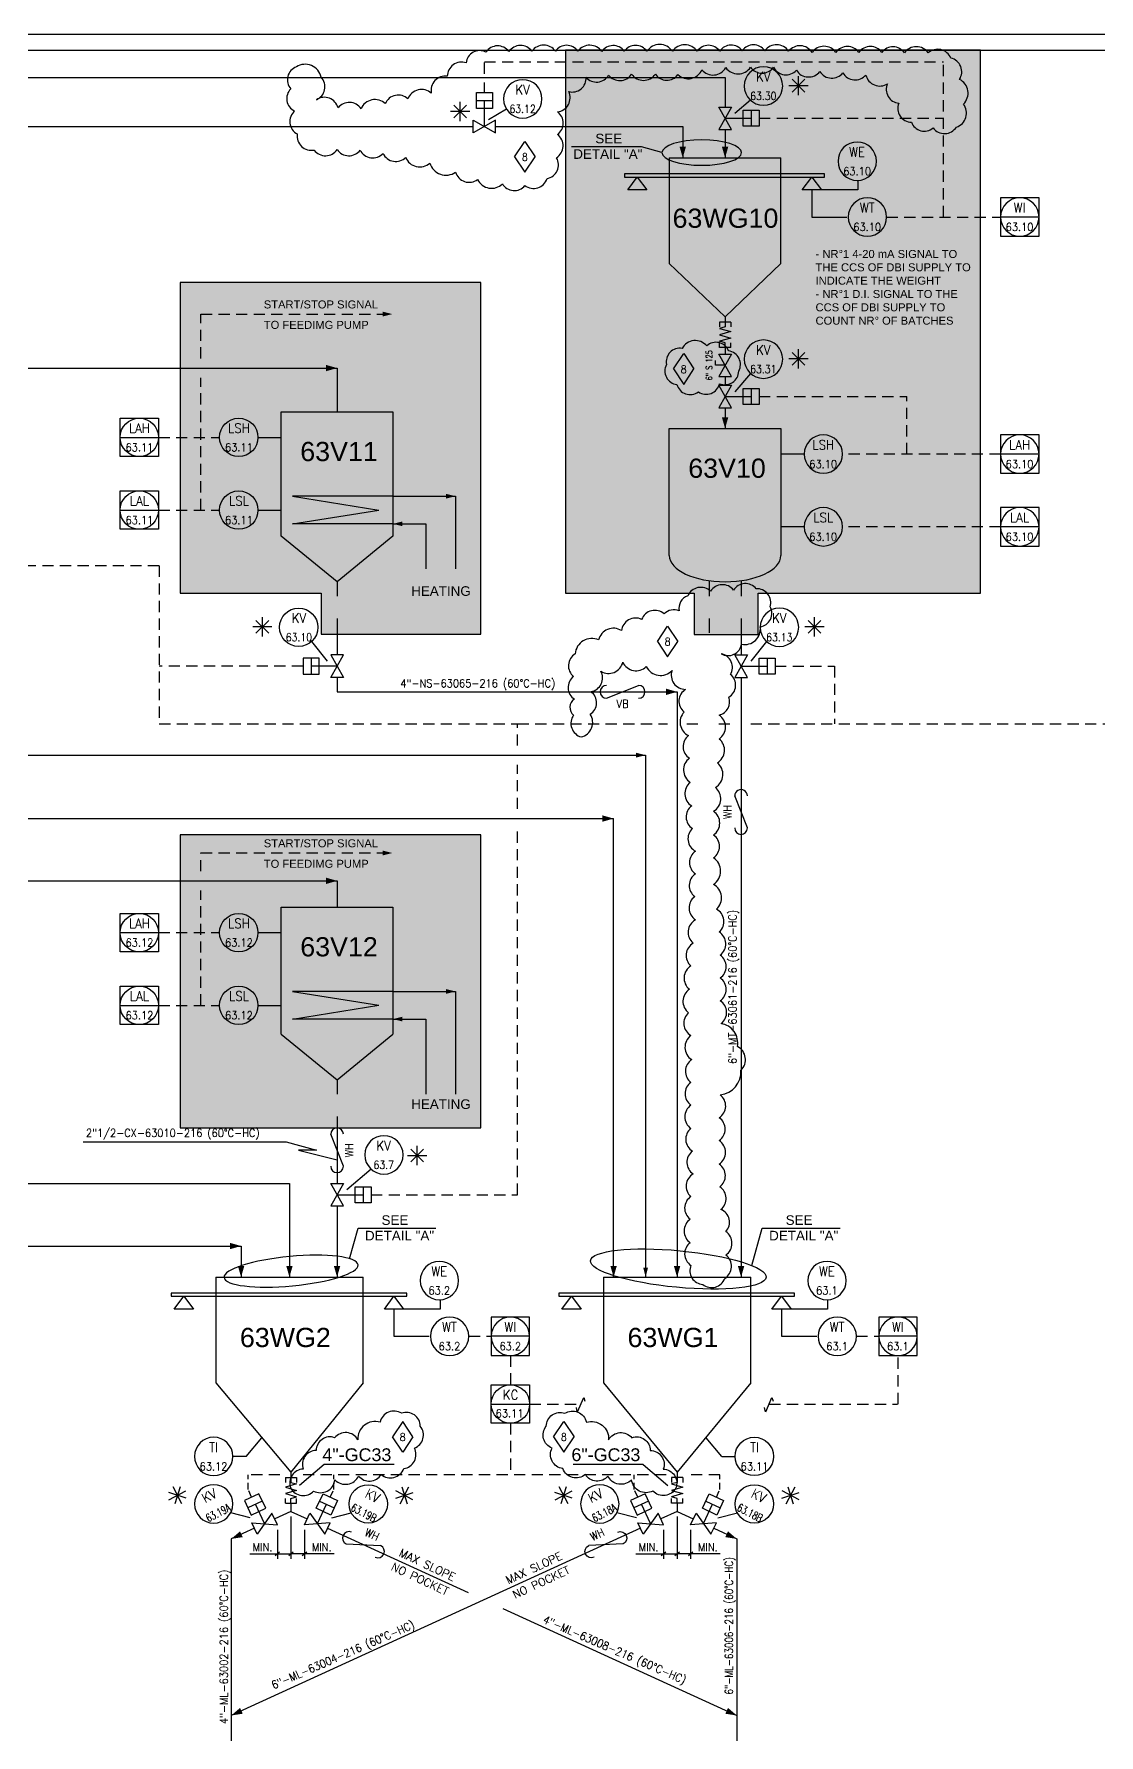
# Model space of a CAD drawing. Extents: x 0 to 119, y 0 to 84.
# Drawn here: x 33.3 to 66.6, y 30.9 to 84.1 of the extents above; entities that cross this region are included whole.
import ezdxf
from ezdxf.enums import TextEntityAlignment as Align

# ---------------------------------------------------------------- set-up
doc = ezdxf.new("R2010")
doc.units = 0
doc.header["$LTSCALE"] = 0.5
doc.header["$MEASUREMENT"] = 0
doc.linetypes.add('LP', pattern=[2.8, 2, -0.4, 0, -0.4])
doc.linetypes.add('TRATT2', pattern=[1.1, 0.7, -0.4])
doc.layers.get('0').update_dxf_attribs({"linetype": 'CONTINUOUS'})
for name, color, linetype in [('C', 92, 'LP'), ('GREEN', 92, 'CONTINUOUS'), ('NUVOLA', 6, 'CONTINUOUS'), ('OMBRA', 254, 'CONTINUOUS'), ('PI', 7, 'CONTINUOUS'), ('R', 7, 'CONTINUOUS'), ('RED', 1, 'CONTINUOUS'), ('S', 7, 'CONTINUOUS'), ('TRATT2', 5, 'TRATT2'), ('Y', 92, 'CONTINUOUS')]:
    doc.layers.add(name, color=color, linetype=linetype)
doc.styles.add('A2', font='arial.ttf', dxfattribs={"height": 0.6})
doc.styles.add('a25', font='arial.ttf', dxfattribs={"height": 0.25})
doc.styles.add('A4', font='arial.ttf', dxfattribs={"height": 0.4})
doc.styles.add('S', font='ITALIC', dxfattribs={"height": 6})
doc.styles.add('S2', font='SIMPLEX', dxfattribs={"height": 0.2})
doc.styles.add('S25', font='SIMPLEX', dxfattribs={"width": 0.9, "height": 0.25})
doc.styles.add('S25S', font='SIMPLEX', dxfattribs={"width": 0.7, "height": 0.25})
doc.styles.add('S3', font='SIMPLEX', dxfattribs={"width": 0.9, "height": 0.3})

# ---------------------------------------------------------------- blocks, each defined once
blk = doc.blocks.new('FRECC2')
at = {"layer": 'RED'}
blk.add_solid([(0, 0), (0.35, 0.1), (0.35, -0.1)], dxfattribs=at)
blk = doc.blocks.new('COMPUTER')
blk.add_line((-0.6, 0), (0.6, 0))
blk.add_lwpolyline([(-0.6, 0.6), (0.6, 0.6), (0.6, -0.6), (-0.6, -0.6), (-0.6, 0.6)])
blk.add_circle((0, 0), 0.6)
at = {"style": 'S2'}
for tag, p in [('3', (0.8, 0.4)), ('4', (0.8, 0.1))]:
    blk.add_attdef(tag, p, '', height=0.2, dxfattribs=at)
at = {"width": 0.9}
for tag, height, style, p in [('SIGLA', 0.3, 'S3', (0.005, 0.139)), ('NUMERO', 0.25, 'S25', (0.005, -0.436))]:
    blk.add_attdef(tag, text='', height=height, dxfattribs=dict(at, style=style)).set_placement(p, align=Align.CENTER)
blk = doc.blocks.new('LOCALE')
blk.add_circle((0, 0), 0.6)
at = {"width": 0.9}
for tag, height, style, p in [('SIGLA', 0.3, 'S3', (0.005, 0.139)), ('NUMERO', 0.25, 'S25', (0.005, -0.436))]:
    blk.add_attdef(tag, text='', height=height, dxfattribs=dict(at, style=style)).set_placement(p, align=Align.CENTER)
blk = doc.blocks.new('INT')
for p, q in [((-0.111, -0.243), (0.08, 0.206)), ((0.08, 0.206), (0.119, 0.094)), ((-0.119, -0.243), (-0.143, -0.112))]:
    blk.add_line(p, q)
blk = doc.blocks.new('LINEA', base_point=(21, 32))
at = {"layer": 'S', "style": 'S25', "width": 0.9}
blk.add_attdef('LINE', (21, 32.14), '', height=0.25, dxfattribs=at)
blk = doc.blocks.new('FLESS')
at = {"layer": 'S'}
for p, q in [((-0.175, 0.8), (-0.175, 0.65)), ((-0.175, 0.8), (0.175, 0.8)), ((0.175, 0.6), (-0.175, 0.5)), ((0, 0.8), (0, 0.65)), ((0, 0.65), (0.175, 0.6)), ((0.175, 0.8), (0.175, 0.65)), ((-0.175, 0.5), (0.175, 0.4)), ((0.175, 0.4), (-0.175, 0.3)), ((-0.175, 0.3), (0.175, 0.2)), ((-0.175, 0), (-0.175, 0.15)), ((-0.175, 0), (0.175, 0)), ((0, 0.15), (0.175, 0.2)), ((0, 0), (0, 0.15)), ((0.175, 0), (0.175, 0.15))]:
    blk.add_line(p, q, dxfattribs=at)
at = {"style": 'S2'}
for tag, p in [('1', (-0.3, 0.4)), ('2', (0.5, 0.4))]:
    blk.add_attdef(tag, text='', height=0.2, rotation=90, dxfattribs=at).set_placement(p, align=Align.CENTER)
blk = doc.blocks.new('PRESA', base_point=(70, 41))
at = {"layer": 'S'}
for p, q in [((69.75, 41), (69.75, 41.5)), ((69.75, 41.5), (70.25, 41.5)), ((70.25, 41.5), (70.25, 41)), ((70.25, 41), (69.75, 41))]:
    blk.add_line(p, q, dxfattribs=at)
at = {"layer": 'S', "style": 'S', "width": 1.2}
blk.add_attdef('1', text='', height=0.3, dxfattribs=at).set_placement((70, 41.1), align=Align.CENTER)
blk = doc.blocks.new('K', base_point=(6, 22))
for p, q in [((6, 22.2), (6, 21.8)), ((6, 21.8), (6.7, 22.2)), ((6.7, 21.8), (6, 22.2)), ((6.7, 22.2), (6.7, 21.8))]:
    blk.add_line(p, q)
at = {"layer": 'PI', "style": 'S25S', "width": 0.7}
blk.add_attdef('K', text='', height=0.25, dxfattribs=at).set_placement((6.35, 22.3), align=Align.CENTER)
blk = doc.blocks.new('ASTER')
at = {"layer": 'RED'}
for p, q in [((-0.3, 0), (0.3, 0)), ((-0.2, 0.2), (0.2, -0.2)), ((0.2, 0.2), (-0.2, -0.2)), ((0, -0.3), (0, 0.3))]:
    blk.add_line(p, q, dxfattribs=at)
blk = doc.blocks.new('TRACC')
at = {"layer": 'S'}
blk.add_line((0.2, -0.2), (1.2, 0.2), dxfattribs=at)
for centre, start, end in [((0.2, 0), 90, 270), ((1.2, 0), 270, 90)]:
    blk.add_arc(centre, 0.2, start, end, dxfattribs=at)
at = {"layer": 'S', "style": 'S25', "width": 0.9}
for tag, p in [('1', (0.7, 0.3)), ('2', (0.7, -0.5))]:
    blk.add_attdef(tag, text='', height=0.25, dxfattribs=at).set_placement(p, align=Align.CENTER)
blk = doc.blocks.new('LINEA-L')
at = {"layer": 'S', "style": 'S25', "width": 0.9}
blk.add_attdef('LINE', (0, 0.14), '', height=0.25, dxfattribs=at)
blk = doc.blocks.new('FRECC1', base_point=(19.1, 50.4))
blk.add_solid([(19.1, 50.4), (19.4, 50.475), (19.4, 50.325)])
blk = doc.blocks.new('S', base_point=(68, 41))
at = {"layer": 'S'}
for p, q in [((68, 41.2), (68, 40.8)), ((68.7, 40.8), (68, 41.2)), ((68, 40.8), (68.7, 41.2)), ((68.35, 41.3), (68.5, 41.3)), ((68.35, 41), (68.35, 41.3)), ((68.7, 41.2), (68.7, 40.8))]:
    blk.add_line(p, q, dxfattribs=at)
at = {"layer": 'S', "style": 'S2', "width": 0.7}
for p in [(68.35, 41.4), (68.35, 40.5)]:
    blk.add_attdef('S', text='', height=0.2, dxfattribs=at).set_placement(p, align=Align.CENTER)
blk = doc.blocks.new('REV')
at = {"layer": 'GREEN'}
for p, q in [((0, 0.48), (-0.32, 0)), ((0, -0.48), (-0.32, 0)), ((0.32, 0), (0, 0.48)), ((0.32, 0), (0, -0.48))]:
    blk.add_line(p, q, dxfattribs=at)
at = {"layer": 'Y', "color": 7, "style": 'S3', "width": 0.9}
blk.add_attdef('REV', text='', height=0.24, dxfattribs=at).set_placement((0, -0.13), align=Align.CENTER)

msp = doc.modelspace()

# ---------------------------------------------------------------- hatches: boundary and pattern name
at = {"layer": 'OMBRA'}
for points in [[(49.881, 83.6), (49.881, 66.623), (53.911, 66.623), (53.911, 65.34), (55.91, 65.34), (55.91, 66.623), (62.851, 66.623), (62.851, 83.6)], [(37.848, 76.338), (37.848, 66.623), (42.253, 66.623), (42.253, 65.344), (47.243, 65.344), (47.243, 76.338)], [(37.848, 59.071), (37.848, 49.921), (47.243, 49.921), (47.243, 59.071)]]:
    msp.add_hatch(color=256, dxfattribs=at).paths.add_polyline_path(points)

# ---------------------------------------------------------------- linework, layer by layer
for p, q in [((0, 84.1), (118.9, 84.1)), ((47.102, 82.021), (47.602, 82.021)), ((47.352, 81.209), (47.352, 82.021)), ((55.671, 82.029), (55.181, 81.618)), ((48.045, 81.752), (47.477, 81.421)), ((54.873, 81.466), (55.686, 81.466)), ((55.686, 81.716), (55.686, 81.216)), ((52.264, 80.579), (50.074, 80.579)), ((52.901, 80.402), (52.264, 80.579)), ((57.581, 79.232), (57.581, 78.382)), ((59.021, 79.232), (57.881, 79.232)), ((59.021, 79.532), (59.021, 79.232)), ((57.581, 78.382), (58.681, 78.382)), ((55.671, 73.489), (55.181, 72.924)), ((55.686, 73.023), (55.686, 72.523)), ((54.873, 72.773), (55.686, 72.773)), ((40.277, 71.495), (41.005, 71.495)), ((57.344, 70.974), (56.616, 70.974)), ((44.492, 69.657), (41.353, 69.657)), ((41.353, 69.657), (44.049, 69.226)), ((44.492, 69.657), (46.45, 69.657)), ((46.45, 69.657), (46.45, 67.39)), ((40.277, 69.223), (41.005, 69.223)), ((41.353, 68.794), (44.049, 69.226)), ((44.492, 68.794), (41.353, 68.794)), ((44.492, 68.794), (45.521, 68.794)), ((45.521, 68.794), (45.521, 67.39)), ((57.344, 68.701), (56.616, 68.701)), ((41.951, 65.115), (42.44, 64.498)), ((56.171, 65.115), (55.681, 64.498)), ((41.936, 64.597), (41.936, 64.097)), ((42.748, 64.347), (41.936, 64.347)), ((55.373, 64.347), (56.186, 64.347)), ((56.186, 64.597), (56.186, 64.097)), ((31.075, 61.565), (52.389, 61.565)), ((52.389, 61.565), (52.389, 45.255)), ((40.277, 56.019), (41.005, 56.019)), ((40.277, 53.747), (41.005, 53.747)), ((44.492, 54.181), (41.353, 54.181)), ((41.353, 54.181), (44.049, 53.749)), ((41.353, 53.318), (44.049, 53.749)), ((44.492, 54.181), (46.45, 54.181)), ((46.45, 54.181), (46.45, 50.977)), ((44.492, 53.318), (41.353, 53.318)), ((44.492, 53.318), (45.521, 53.318)), ((45.521, 53.318), (45.521, 50.977)), ((43.81, 48.628), (43.057, 47.98)), ((43.561, 48.079), (43.561, 47.579)), ((42.748, 47.829), (43.561, 47.829)), ((43.137, 45.831), (43.404, 46.782)), ((43.404, 46.782), (45.836, 46.782)), ((55.706, 45.617), (56.033, 46.782)), ((56.033, 46.782), (58.465, 46.782)), ((44.525, 44.255), (44.525, 43.405)), ((45.965, 44.255), (44.74, 44.255)), ((45.965, 44.555), (45.965, 44.255)), ((56.638, 44.255), (56.638, 43.405)), ((58.078, 44.255), (56.938, 44.255)), ((58.078, 44.555), (58.078, 44.255)), ((44.525, 43.405), (45.625, 43.405)), ((56.638, 43.405), (57.738, 43.405)), ((39.91, 39.651), (40.402, 40.236)), ((54.77, 39.651), (54.278, 40.236)), ((39.91, 39.651), (39.493, 39.651)), ((42.348, 39.395), (41.574, 38.745)), ((44.527, 39.395), (42.348, 39.395)), ((52.308, 39.395), (50.129, 39.395)), ((52.308, 39.395), (53.082, 38.745)), ((54.77, 39.651), (55.187, 39.651)), ((40.036, 37.732), (39.424, 37.89)), ((40.411, 38.257), (39.96, 38.047)), ((40.48, 37.553), (40.198, 38.158)), ((41.308, 37.771), (41.308, 36.447)), ((42.135, 37.553), (42.417, 38.158)), ((42.204, 38.257), (42.655, 38.047)), ((42.58, 37.732), (43.191, 37.89)), ((52.101, 37.732), (51.49, 37.89)), ((52.477, 38.257), (52.026, 38.047)), ((52.545, 37.553), (52.263, 38.158)), ((53.373, 37.771), (53.373, 36.447)), ((54.201, 37.553), (54.483, 38.158)), ((54.269, 38.257), (54.72, 38.047)), ((54.645, 37.732), (55.256, 37.89)), ((40.884, 37.363), (40.884, 36.447)), ((41.731, 37.363), (41.731, 36.447)), ((52.949, 37.363), (52.949, 36.447)), ((53.797, 37.363), (53.797, 36.447)), ((40.018, 36.605), (41.308, 36.605)), ((40.954, 36.664), (40.814, 36.546)), ((41.378, 36.664), (41.238, 36.546)), ((42.653, 36.605), (41.308, 36.605)), ((41.801, 36.664), (41.661, 36.546)), ((52.083, 36.605), (53.373, 36.605)), ((53.019, 36.664), (52.879, 36.546)), ((53.443, 36.664), (53.303, 36.546)), ((54.718, 36.605), (53.373, 36.605)), ((53.867, 36.664), (53.727, 36.546))]:
    msp.add_line(p, q)
msp.add_lwpolyline([(34.814, 49.481), (41.154, 49.481), (42.102, 49.217), (41.543, 49.217), (42.748, 48.922)])
at = {"extrusion": (0, 0, -1)}
for centre, major_axis, ratio in [((54.144, 80.394), (1.243, 0), 0.318775), ((41.31, 45.441), (2.095, 0.197), 0.218873)]:
    msp.add_ellipse(centre, major_axis=major_axis, ratio=ratio, dxfattribs=at)
msp.add_ellipse((53.41, 45.508), major_axis=(2.745, -0.259), ratio=0.208109)
at = {"layer": 'GREEN'}
for p, q in [((57.981, 79.732), (51.73, 79.732)), ((51.73, 79.732), (51.73, 79.632)), ((53.13, 80.232), (53.13, 76.932)), ((53.13, 80.232), (56.616, 80.232)), ((56.616, 76.932), (56.616, 80.232)), ((57.981, 79.632), (57.981, 79.732)), ((51.73, 79.632), (57.981, 79.632)), ((53.13, 76.932), (54.873, 75.264)), ((56.616, 76.932), (54.873, 75.264)), ((41.005, 52.849), (42.748, 51.421)), ((42.748, 51.421), (44.492, 52.849)), ((38.96, 45.255), (38.96, 41.955)), ((38.96, 45.255), (43.56, 45.255)), ((43.56, 41.955), (43.56, 45.255)), ((51.073, 45.255), (51.073, 41.955)), ((51.073, 45.255), (55.673, 45.255)), ((55.673, 41.955), (55.673, 45.255)), ((44.925, 44.755), (37.56, 44.755)), ((37.56, 44.755), (37.56, 44.655)), ((37.56, 44.655), (44.925, 44.655)), ((44.925, 44.655), (44.925, 44.755)), ((57.038, 44.755), (49.673, 44.755)), ((49.673, 44.755), (49.673, 44.655)), ((49.673, 44.655), (57.038, 44.655)), ((57.038, 44.655), (57.038, 44.755)), ((38.96, 41.955), (41.308, 39.155)), ((43.56, 41.955), (41.308, 39.155)), ((51.073, 41.955), (53.373, 39.155)), ((55.673, 41.955), (53.373, 39.155))]:
    msp.add_line(p, q, dxfattribs=at)
for points in [[(42.748, 66.984), (41.005, 68.412), (41.005, 72.295), (44.492, 72.295), (44.492, 68.412), (42.748, 66.984)], [(53.13, 67.804), (53.13, 71.773), (56.616, 71.773), (56.616, 67.804)], [(41.005, 52.849), (41.005, 56.818), (44.492, 56.818), (44.492, 52.849)]]:
    msp.add_lwpolyline(points, dxfattribs=at)
msp.add_ellipse((54.873, 67.804), major_axis=(1.743, 0), ratio=0.470863, start_param=3.141593, end_param=6.283185, dxfattribs=at)
at = {"layer": 'NUVOLA'}
for points in [[(41.476, 83.075, 0.520567), (41.3, 82.384, 0.520567), (41.3, 82.384, 0.520567), (41.422, 81.694, 0.520567), (41.422, 81.694, 0.520567), (41.503, 80.976, 0.520567), (41.503, 80.976, 0.520567), (42.032, 80.475, 0.520567), (42.032, 80.475, 0.520567), (42.75, 80.489, 0.520567), (42.75, 80.489, 0.520567), (43.468, 80.475, 0.520567), (43.468, 80.475, 0.520567), (44.186, 80.367, 0.520567), (44.186, 80.367, 0.520567), (44.891, 80.245, 0.520567), (44.891, 80.245, 0.520567), (45.65, 80.069, 0.520567), (45.65, 80.069, 0.520567), (46.449, 79.785, 0.520567), (46.449, 79.785, 0.520567), (47.14, 79.554, 0.520567), (47.14, 79.554, 0.520567), (47.913, 79.419, 0.520567), (47.913, 79.419, 0.520567), (48.617, 79.365, 0.520567), (48.617, 79.365, 0.520567), (49.308, 79.581, 0.520567), (49.308, 79.581, 0.520567), (49.607, 80.231, 0.520567), (49.607, 80.231, 0.520567), (49.634, 80.963, 0.520567), (49.634, 80.963, 0.520567), (49.634, 81.667, 0.520567), (49.634, 81.667, 0.520567), (49.986, 82.303, 0.520567), (49.986, 82.303, 0.520567), (50.528, 82.75, 0.520567), (50.528, 82.75, 0.520567), (51.233, 82.818, 0.520567), (51.233, 82.818, 0.520567), (51.951, 82.845, 0.520567), (51.951, 82.845, 0.520567), (52.696, 82.845, 0.520567), (52.696, 82.845, 0.520567), (53.401, 82.831, 0.520567), (53.401, 82.831, 0.520567), (54.149, 82.981, 0.520567), (54.149, 82.981, 0.520567), (54.894, 83.049, 0.520567), (54.894, 83.049, 0.520567), (55.667, 83.062, 0.520567), (55.667, 83.062, 0.520567), (56.385, 83.062, 0.520567), (56.385, 83.062, 0.520567), (57.103, 82.968, 0.520567), (57.103, 82.968, 0.520567), (57.835, 82.927, 0.520567), (57.835, 82.927, 0.520567), (58.553, 82.886, 0.520567), (58.553, 82.886, 0.520567), (59.271, 82.819, 0.520567), (59.271, 82.819, 0.520567), (59.949, 82.548, 0.520567), (59.949, 82.548, 0.520567), (60.301, 81.938, 0.520567), (60.301, 81.938, 0.520567), (60.694, 81.343, 0.520567), (60.694, 81.343, 0.520567), (61.371, 81.167, 0.520567), (61.371, 81.167, 0.520567), (62.103, 81.194, 0.520567), (62.103, 81.194, 0.520567), (62.32, 81.911, 0.520567), (62.32, 81.911, 0.520567), (62.198, 82.683, 0.520567), (62.198, 82.683, 0.520567), (61.927, 83.347, 0.520567), (61.927, 83.347, 0.520567), (61.222, 83.509, 0.520567), (61.222, 83.509, 0.520567), (60.477, 83.509, 0.520567), (60.477, 83.509, 0.520567), (59.772, 83.523, 0.520567), (59.772, 83.523, 0.520567), (59.054, 83.523, 0.520567), (59.054, 83.523, 0.520567), (58.336, 83.523, 0.520567), (58.336, 83.523, 0.520567), (57.591, 83.523, 0.520567), (57.591, 83.523, 0.520567), (56.859, 83.563, 0.520567), (56.859, 83.563, 0.520567), (56.114, 83.577, 0.520567), (56.114, 83.577, 0.520567), (55.409, 83.577, 0.520567), (55.409, 83.577, 0.520567), (54.705, 83.563, 0.520567), (54.705, 83.563, 0.520567), (54, 83.563, 0.520567), (54, 83.563, 0.520567), (53.228, 83.563, 0.520567), (53.228, 83.563, 0.520567), (52.428, 83.563, 0.520567), (52.428, 83.563, 0.520567), (51.724, 83.563, 0.520567), (51.724, 83.563, 0.520567), (51.019, 83.55, 0.520567), (51.019, 83.55, 0.520567), (50.274, 83.563, 0.520567), (50.274, 83.563, 0.520567), (49.569, 83.563, 0.520567), (49.569, 83.563, 0.520567), (48.837, 83.563, 0.520567), (48.837, 83.563, 0.520567), (48.119, 83.55, 0.520567), (48.119, 83.55, 0.520567), (47.401, 83.536, 0.520567), (47.401, 83.536, 0.520567), (46.778, 83.198, 0.520567), (46.778, 83.198, 0.520567), (46.193, 82.778, 0.520567), (46.193, 82.778, 0.520567), (45.692, 82.25, 0.520567), (45.692, 82.25, 0.520567), (44.96, 82.074, 0.520567), (44.96, 82.074, 0.520567), (44.255, 81.925, 0.520567), (44.255, 81.925, 0.520567), (43.496, 81.763, 0.520567), (43.496, 81.763, 0.520567), (42.778, 81.79, 0.520567), (42.778, 81.79, 0.520567), (42.101, 82.047, 0.520567), (42.101, 82.047, 0.520567), (42.25, 82.751, 0.520567), (42.25, 82.751, 0.520567)], [(53.528, 74.278, 0.520567), (53.039, 73.77, 0.520567), (53.039, 73.77, 0.520567), (53.365, 73.148, 0.520567), (53.365, 73.148, 0.520567), (54.037, 72.916, 0.520567), (54.037, 72.916, 0.520567), (54.703, 73.173, 0.520567), (54.703, 73.173, 0.520567), (55.301, 73.567, 0.520567), (55.301, 73.567, 0.520567), (54.985, 74.199, 0.520567), (54.985, 74.199, 0.520567), (54.298, 74.357, 0.520567), (54.298, 74.357, 0.520567)], [(54.993, 63.378, 0.247611), (54.993, 63.378), (54.993, 63.378, 0.520567), (55.041, 64.085), (55.041, 64.085, 0.520567), (54.753, 64.732), (54.753, 64.732, 0.520567), (55.389, 65.032), (55.389, 65.032, 0.520567), (55.97, 65.576), (55.97, 65.576, 0.520567), (56.284, 66.204), (56.284, 66.204, 0.520567), (55.843, 66.766), (55.843, 66.766, 0.520567), (55.14, 66.724), (55.14, 66.724, 0.520567), (54.422, 66.687), (54.422, 66.687, 0.520567), (53.705, 66.542, 0.381571), (53.442, 66.071, 0.303414), (52.966, 65.982), (52.966, 65.982, 0.520567), (52.265, 65.807), (52.265, 65.807, 0.520567), (51.637, 65.456), (51.637, 65.456, 0.520567), (50.921, 65.164), (50.921, 65.164, 0.520567), (50.187, 64.733, 0.520567), (50.139, 64.024), (50.139, 64.024, 0.520567), (50.163, 63.315), (50.163, 63.315, 0.520567), (50.139, 62.818, 0.520567), (50.376, 62.133), (50.376, 62.133, 0.520567), (50.66, 62.842), (50.66, 62.842, 0.520567), (50.683, 63.551), (50.683, 63.551, 0.520567), (50.991, 64.189), (50.991, 64.189, 0.520567), (51.677, 64.473), (51.677, 64.473, 0.520567), (52.41, 64.331), (52.41, 64.331, 0.520567), (53.214, 64.213), (53.214, 64.213, 0.520567), (53.64, 63.622), (53.64, 63.622, 0.520567), (53.593, 62.913), (53.593, 62.913, 0.520567), (53.734, 62.18), (53.734, 62.18, 0.520567), (53.758, 61.471), (53.758, 61.471, 0.520567), (53.782, 60.715), (53.782, 60.715, 0.520567), (53.829, 59.982), (53.829, 59.982, 0.520567), (53.853, 59.273), (53.853, 59.273, 0.520567), (53.947, 58.564), (53.947, 58.564, 0.520567), (53.947, 57.855), (53.947, 57.855, 0.520567), (53.924, 57.146), (53.924, 57.146, 0.520567), (53.947, 56.423), (53.947, 56.423, 0.520567), (53.876, 55.69), (53.876, 55.69, 0.520567), (53.805, 54.981), (53.805, 54.981, 0.520567), (53.758, 54.249), (53.758, 54.249, 0.520567), (53.734, 53.516), (53.734, 53.516, 0.520567), (53.805, 52.807), (53.805, 52.807, 0.520567), (53.829, 52.05), (53.829, 52.05, 0.520567), (53.805, 51.341), (53.805, 51.341, 0.520567), (53.805, 50.632), (53.805, 50.632, 0.520567), (53.805, 49.9), (53.805, 49.9, 0.520567), (53.853, 49.191), (53.853, 49.191, 0.520567), (53.876, 48.481), (53.876, 48.481, 0.520567), (53.805, 47.772), (53.805, 47.772, 0.520567), (53.782, 47.063), (53.782, 47.063, 0.520567), (53.782, 46.331), (53.782, 46.331, 0.520567), (53.805, 45.622), (53.805, 45.622, 0.520567), (54.178, 45.028), (54.178, 45.028, 0.520567), (54.863, 45.214), (54.863, 45.214, 0.520567), (54.898, 45.946), (54.898, 45.946, 0.520567), (54.898, 46.678), (54.898, 46.678, 0.520567), (54.741, 47.369), (54.741, 47.369, 0.520567), (54.704, 48.075), (54.704, 48.075, 0.520567), (54.691, 48.78), (54.691, 48.78, 0.520567), (54.691, 49.523), (54.691, 49.523, 0.520567), (54.691, 50.236), (54.691, 50.236, 0.520567), (54.72, 50.949), (54.72, 50.949, 0.399182), (55.368, 51.721), (55.368, 51.721, 0.515063), (55.259, 52.463), (55.259, 52.463, 0.423653), (54.75, 53.176), (54.75, 53.176, 0.520567), (54.72, 53.889), (54.72, 53.889, 0.520567), (54.72, 54.602), (54.72, 54.602, 0.520567), (54.72, 55.315), (54.72, 55.315, 0.520567), (54.691, 56.041), (54.691, 56.041, 0.520567), (54.602, 56.754), (54.602, 56.754, 0.520567), (54.513, 57.526), (54.513, 57.526, 0.520567), (54.513, 58.358), (54.513, 58.358, 0.520567), (54.513, 59.07), (54.513, 59.07, 0.520567), (54.513, 59.813), (54.513, 59.813, 0.520567), (54.572, 60.555), (54.572, 60.555, 0.520567), (54.631, 61.328), (54.631, 61.328, 0.520567), (54.691, 62.07), (54.691, 62.07, 0.520567), (54.691, 62.82), (54.691, 62.82, 0.441564)], [(43.398, 40.174, 0.520567), (42.67, 40.237, 0.520567), (42.096, 39.835, 0.520567), (41.69, 39.256, 0.520567), (41.299, 38.664, 0.520567), (42.015, 38.57, 0.520567), (42.682, 38.919, 0.520567), (43.422, 39.04, 0.520567), (44.125, 39.083, 0.520567), (44.83, 39.271, 0.520567), (45.164, 39.913, 0.520567), (45.347, 40.594, 0.520567), (44.767, 41, 0.520567), (44.092, 40.72, 0.520567)], [(51.234, 40.174, -0.520567), (51.962, 40.237, -0.520567), (52.536, 39.835, -0.520567), (52.942, 39.256, -0.520567), (53.333, 38.664, -0.520567), (52.617, 38.57, -0.520567), (51.95, 38.919, -0.520567), (51.21, 39.04, -0.520567), (50.506, 39.083, -0.520567), (49.801, 39.271, -0.520567), (49.468, 39.913, -0.520567), (49.285, 40.594, -0.520567), (49.865, 41, -0.520567), (50.54, 40.72, -0.520567)]]:
    msp.add_lwpolyline(points, format="xyb", close=True, dxfattribs=at)
at = {"layer": 'OMBRA'}
for points in [[(49.881, 83.6), (49.881, 66.623), (53.911, 66.623), (53.911, 65.34), (55.91, 65.34), (55.91, 66.623), (62.851, 66.623), (62.851, 83.6)], [(37.848, 76.338), (37.848, 66.623), (42.253, 66.623), (42.253, 65.344), (47.243, 65.344), (47.243, 76.338)], [(37.848, 59.071), (37.848, 49.921), (47.243, 49.921), (47.243, 59.071)]]:
    msp.add_lwpolyline(points, close=True, dxfattribs=at)
at = {"layer": 'R'}
for p, q in [((51.83, 79.232), (52.13, 79.632)), ((52.43, 79.232), (51.83, 79.232)), ((52.13, 79.632), (52.43, 79.232)), ((57.281, 79.232), (57.581, 79.632)), ((57.881, 79.232), (57.281, 79.232)), ((57.581, 79.632), (57.881, 79.232)), ((37.66, 44.255), (37.96, 44.655)), ((37.96, 44.655), (38.26, 44.255)), ((44.225, 44.255), (44.525, 44.655)), ((44.525, 44.655), (44.825, 44.255)), ((49.773, 44.255), (50.073, 44.655)), ((50.073, 44.655), (50.373, 44.255)), ((56.338, 44.255), (56.638, 44.655)), ((56.638, 44.655), (56.938, 44.255)), ((38.26, 44.255), (37.66, 44.255)), ((44.825, 44.255), (44.225, 44.255)), ((50.373, 44.255), (49.773, 44.255)), ((56.938, 44.255), (56.338, 44.255))]:
    msp.add_line(p, q, dxfattribs=at)
at = {"layer": 'RED'}
for p, q in [((0.5, 83.6), (118.4, 83.6)), ((5.1, 82.74), (54.873, 82.74)), ((54.873, 82.74), (54.873, 81.816)), ((5.134, 81.209), (47.002, 81.209)), ((47.702, 81.209), (53.55, 81.209)), ((53.55, 81.209), (53.55, 80.232)), ((54.873, 81.116), (54.873, 80.232)), ((54.873, 75.264), (54.873, 75.101)), ((54.873, 74.301), (54.873, 74.099)), ((17.368, 73.661), (42.748, 73.661)), ((42.748, 73.661), (42.748, 72.295)), ((54.873, 73.399), (54.873, 73.123)), ((54.873, 72.423), (54.873, 71.773)), ((42.748, 66.984), (42.748, 66.535)), ((54.373, 67.017), (54.373, 66.535)), ((55.373, 67.017), (55.373, 66.535)), ((42.748, 65.835), (42.748, 64.697)), ((54.373, 65.835), (54.373, 65.384)), ((55.373, 65.835), (55.373, 64.697)), ((42.748, 63.997), (42.748, 63.544)), ((55.373, 63.997), (55.373, 45.255)), ((42.748, 63.544), (53.373, 63.544)), ((53.373, 63.544), (53.373, 45.255)), ((31.075, 59.585), (51.389, 59.585)), ((51.389, 45.255), (51.389, 59.585)), ((17.368, 57.638), (42.748, 57.638)), ((42.748, 57.638), (42.748, 56.818)), ((42.748, 51.421), (42.748, 50.972)), ((42.748, 50.272), (42.748, 48.179)), ((31.075, 48.179), (41.26, 48.179)), ((41.26, 48.179), (41.26, 45.255)), ((42.748, 47.479), (42.748, 45.255)), ((31.075, 46.226), (39.749, 46.226)), ((39.749, 46.226), (39.749, 45.255)), ((41.308, 39.155), (41.308, 38.992)), ((53.373, 39.155), (53.373, 38.992)), ((41.308, 37.929), (40.801, 37.697)), ((41.308, 38.192), (41.308, 37.929)), ((41.308, 37.929), (41.815, 37.697)), ((53.373, 37.929), (52.866, 37.697)), ((53.373, 38.192), (53.373, 37.929)), ((53.373, 37.929), (53.88, 37.697)), ((40.164, 37.406), (39.44, 37.075)), ((52.229, 37.406), (39.44, 31.557)), ((42.451, 37.406), (46.843, 35.397)), ((54.517, 37.406), (55.24, 37.075)), ((39.44, 37.075), (39.44, 26.2)), ((55.24, 37.075), (55.24, 22.131)), ((47.928, 34.901), (55.24, 31.557))]:
    msp.add_line(p, q, dxfattribs=at)
at = {"layer": 'TRATT2'}
for p, q in [((47.352, 83.229), (61.701, 83.229)), ((47.352, 82.861), (47.352, 83.229)), ((61.701, 78.382), (61.701, 83.229)), ((47.352, 82.271), (47.352, 82.585)), ((55.936, 81.466), (61.701, 81.466)), ((59.921, 78.382), (63.482, 78.382)), ((38.492, 75.348), (44.473, 75.348)), ((38.492, 73.961), (38.492, 75.348)), ((38.492, 69.223), (38.492, 73.361)), ((55.936, 72.773), (60.551, 72.773)), ((60.551, 70.974), (60.551, 72.773)), ((37.167, 71.495), (39.077, 71.495)), ((63.482, 70.974), (58.544, 70.974)), ((37.167, 69.223), (39.077, 69.223)), ((63.482, 68.701), (58.544, 68.701)), ((37.189, 67.483), (29.204, 67.483)), ((37.189, 67.483), (37.189, 62.548)), ((41.686, 64.347), (37.189, 64.347)), ((56.436, 64.347), (58.289, 64.347)), ((58.289, 64.347), (58.289, 62.548)), ((37.189, 62.548), (48.39, 62.548)), ((48.39, 62.548), (53.073, 62.548)), ((48.39, 61.865), (48.39, 62.548)), ((53.673, 62.548), (54.073, 62.548)), ((54.673, 62.548), (55.073, 62.548)), ((55.673, 62.548), (68.086, 62.548)), ((48.39, 59.885), (48.39, 61.265)), ((48.39, 47.829), (48.39, 59.285)), ((38.492, 58.508), (44.473, 58.508)), ((38.492, 57.938), (38.492, 58.508)), ((38.492, 53.746), (38.492, 57.338)), ((37.167, 56.019), (39.077, 56.019)), ((37.167, 53.747), (39.077, 53.747)), ((43.811, 47.829), (48.39, 47.829)), ((46.865, 43.405), (47.565, 43.405)), ((58.978, 43.405), (59.678, 43.405)), ((48.165, 42.805), (48.165, 41.888)), ((60.278, 41.288), (60.278, 42.805)), ((48.765, 41.288), (50.366, 41.288)), ((56.252, 41.288), (60.26, 41.288)), ((48.165, 40.688), (48.165, 39.076)), ((40.964, 39.076), (39.97, 39.076)), ((53.03, 39.076), (41.69, 39.076)), ((54.711, 39.076), (53.756, 39.076))]:
    msp.add_line(p, q, dxfattribs=at)
at = {"layer": 'TRATT2', "ltscale": 0.6}
for p, q in [((39.97, 38.615), (39.97, 39.076)), ((42.645, 38.615), (42.645, 39.076)), ((52.035, 38.615), (52.035, 39.076)), ((54.711, 38.615), (54.711, 39.076)), ((40.078, 38.383), (39.97, 38.615)), ((42.537, 38.383), (42.645, 38.615)), ((52.144, 38.383), (52.035, 38.615)), ((54.602, 38.383), (54.711, 38.615))]:
    msp.add_line(p, q, dxfattribs=at)

# ---------------------------------------------------------------- block references
ref = msp.add_blockref('LOCALE', (56.072, 82.475), dxfattribs=dict(xscale=-1))
ref.add_attrib('SIGLA', 'KV', dxfattribs={"height": 0.3, "style": 'S3', "width": 0.9}).set_placement((56.067, 82.615), align=Align.CENTER)
ref.add_attrib('NUMERO', '63.30', dxfattribs={"height": 0.25, "style": 'S25S', "width": 0.85}).set_placement((56.067, 82.039), align=Align.CENTER)
ref = msp.add_blockref('LOCALE', (48.551, 82.073), dxfattribs=dict(xscale=-1))
ref.add_attrib('SIGLA', 'KV', dxfattribs={"height": 0.3, "style": 'S3', "width": 0.9}).set_placement((48.546, 82.213), align=Align.CENTER)
ref.add_attrib('NUMERO', '63.12', dxfattribs={"height": 0.25, "style": 'S25S', "width": 0.85}).set_placement((48.546, 81.637), align=Align.CENTER)
at = {"xscale": -1}
for name, p, rotation in [('ASTER', (57.164, 82.486), 359.999999999999), ('K', (47.002, 81.209), 180), ('K', (54.873, 81.816), 90), ('ASTER', (57.164, 73.952), 359.999999999999), ('K', (54.873, 73.123), 90), ('ASTER', (40.413, 65.573), 359.9999999999991), ('ASTER', (57.664, 65.573), 359.999999999999), ('PRESA', (42.186, 64.347), 89.9999999999992), ('K', (55.373, 64.697), 90), ('K', (42.748, 48.179), 90), ('ASTER', (37.761, 38.436), 297.5000000000006), ('ASTER', (49.826, 38.436), 297.5000000000006), ('PRESA', (40.292, 37.925), 25.00000000000007), ('PRESA', (52.357, 37.925), 24.99999999999975), ('K', (41.816, 37.696), 155.0000000000003), ('K', (53.881, 37.696), 154.9999999999999)]:
    msp.add_blockref(name, p, dxfattribs=dict(at, rotation=rotation))
for name, p, rotation in [('ASTER', (46.595, 81.679), 90), ('PRESA', (55.436, 81.466), 270), ('FRECC2', (53.55, 80.232), 90), ('FRECC2', (54.873, 80.232), 90), ('FRECC1', (44.473, 75.348), 180), ('FRECC2', (42.748, 73.661), 180), ('PRESA', (55.436, 72.773), 270), ('FRECC2', (54.873, 71.773), 90), ('FRECC1', (46.45, 69.657), 180), ('K', (42.748, 64.697), 269.9999999999992), ('PRESA', (55.936, 64.347), 270), ('FRECC2', (53.373, 63.544), 180.0000000000001), ('FRECC1', (52.389, 61.565), 180.0000000000001), ('FRECC2', (51.389, 59.585), 179.9999999999999), ('FRECC1', (44.473, 58.508), 180), ('FRECC2', (42.748, 57.638), 180), ('FRECC1', (46.45, 54.181), 180), ('PRESA', (43.311, 47.829), 270), ('FRECC2', (39.749, 46.226), 179.9999999999999), ('FRECC2', (39.749, 45.255), 90), ('FRECC2', (41.26, 45.255), 90), ('FRECC2', (42.748, 45.255), 90), ('FRECC2', (51.389, 45.255), 90), ('FRECC1', (52.389, 45.255), 90), ('FRECC2', (53.373, 45.255), 89.99918617091986), ('FRECC2', (55.373, 45.255), 90), ('ASTER', (44.854, 38.436), 62.49999999999929), ('ASTER', (56.92, 38.436), 62.49999999999929), ('PRESA', (42.324, 37.925), 335.0000000000001), ('PRESA', (54.389, 37.925), 334.9999999999999), ('K', (40.799, 37.696), 205), ('K', (52.865, 37.696), 204.9999999999997), ('FRECC2', (39.44, 37.075), 24.57567014000919), ('FRECC2', (55.24, 37.075), 155.4243298599909), ('FRECC2', (39.44, 31.557), 24.57567014000925), ('FRECC2', (55.24, 31.557), 155.4243298599911)]:
    msp.add_blockref(name, p, dxfattribs=dict(rotation=rotation))
for name, p in [('PRESA', (47.352, 81.771)), ('FRECC1', (44.492, 68.794)), ('FRECC1', (44.492, 53.318)), ('ASTER', (45.253, 49.053)), ('INT', (50.374, 41.288)), ('INT', (56.252, 41.288)), ('FLESS', (41.308, 38.192))]:
    msp.add_blockref(name, p)
ref = msp.add_blockref('REV', (48.615, 80.266), dxfattribs=dict(xscale=-1))
ref.add_attrib('REV', '8', dxfattribs={"layer": 'Y', "color": 7, "height": 0.24, "style": 'S3', "width": 0.9}).set_placement((48.615, 80.136), align=Align.CENTER)
ref = msp.add_blockref('LOCALE', (59.002, 80.125), dxfattribs=dict(xscale=-1))
ref.add_attrib('SIGLA', 'WE', dxfattribs={"height": 0.3, "style": 'S3', "width": 0.9}).set_placement((58.997, 80.264), align=Align.CENTER)
ref.add_attrib('NUMERO', '63.10', dxfattribs={"height": 0.25, "style": 'S25', "width": 0.9}).set_placement((58.997, 79.689), align=Align.CENTER)
ref = msp.add_blockref('LOCALE', (59.321, 78.382), dxfattribs=dict(xscale=-1))
ref.add_attrib('SIGLA', 'WT', dxfattribs={"height": 0.3, "style": 'S3', "width": 0.9}).set_placement((59.316, 78.521), align=Align.CENTER)
ref.add_attrib('NUMERO', '63.10', dxfattribs={"height": 0.25, "style": 'S25', "width": 0.9}).set_placement((59.316, 77.946), align=Align.CENTER)
ref = msp.add_blockref('COMPUTER', (64.082, 78.382), dxfattribs=dict(xscale=-1))
ref.add_attrib('SIGLA', 'WI', dxfattribs={"height": 0.3, "style": 'S3', "width": 0.9}).set_placement((64.076, 78.521), align=Align.CENTER)
ref.add_attrib('NUMERO', '63.10', dxfattribs={"height": 0.25, "style": 'S25', "width": 0.9}).set_placement((64.076, 77.946), align=Align.CENTER)
for p in [(54.873, 74.301), (53.373, 38.192)]:
    msp.add_blockref('FLESS', p, dxfattribs=at)
ref = msp.add_blockref('LOCALE', (56.072, 73.94), dxfattribs=dict(xscale=-1))
ref.add_attrib('SIGLA', 'KV', dxfattribs={"height": 0.3, "style": 'S3', "width": 0.9}).set_placement((56.067, 74.08), align=Align.CENTER)
ref.add_attrib('NUMERO', '63.31', dxfattribs={"height": 0.25, "style": 'S25S', "width": 0.85}).set_placement((56.067, 73.504), align=Align.CENTER)
ref = msp.add_blockref('REV', (53.579, 73.633), dxfattribs=dict(xscale=-1))
ref.add_attrib('REV', '8', dxfattribs={"layer": 'Y', "color": 7, "height": 0.24, "style": 'S3', "width": 0.9}).set_placement((53.579, 73.504), align=Align.CENTER)
ref = msp.add_blockref('S', (54.873, 73.399), dxfattribs=dict(rotation=90))
ref.add_attrib('S', '6" S 125', dxfattribs={"layer": 'S', "height": 0.2, "rotation": 90, "style": 'S2', "width": 0.7}).set_placement((54.473, 73.749), align=Align.CENTER)
for name, p, values in [('COMPUTER', (36.567, 71.495), {'SIGLA': 'LAH', 'NUMERO': '63.11'}), ('LOCALE', (39.677, 71.495), {'SIGLA': 'LSH', 'NUMERO': '63.11'}), ('COMPUTER', (36.567, 69.223), {'SIGLA': 'LAL', 'NUMERO': '63.11'}), ('LOCALE', (39.677, 69.223), {'SIGLA': 'LSL', 'NUMERO': '63.11'}), ('LINEA', (44.727, 63.544), {'LINE': '4"-NS-63065-216 (60°C-HC)'}), ('TRACC', (50.969, 63.544), {'2': 'VB'}), ('COMPUTER', (36.567, 56.019), {'SIGLA': 'LAH', 'NUMERO': '63.12'}), ('LOCALE', (39.677, 56.019), {'SIGLA': 'LSH', 'NUMERO': '63.12'}), ('COMPUTER', (36.567, 53.747), {'SIGLA': 'LAL', 'NUMERO': '63.12'}), ('LOCALE', (39.677, 53.747), {'SIGLA': 'LSL', 'NUMERO': '63.12'}), ('LINEA', (34.902, 49.496), {'LINE': '2"1/2-CX-63010-216 (60°C-HC)'}), ('REV', (44.798, 40.268), {'REV': '8'}), ('LOCALE', (55.787, 39.651), {'SIGLA': 'TI', 'NUMERO': '63.11'})]:
    msp.add_blockref(name, p).add_auto_attribs(values)
ref = msp.add_blockref('LOCALE', (57.944, 70.974), dxfattribs=dict(xscale=-1))
ref.add_attrib('SIGLA', 'LSH', dxfattribs={"height": 0.3, "style": 'S3', "width": 0.9}).set_placement((57.939, 71.113), align=Align.CENTER)
ref.add_attrib('NUMERO', '63.10', dxfattribs={"height": 0.25, "style": 'S25', "width": 0.9}).set_placement((57.939, 70.537), align=Align.CENTER)
ref = msp.add_blockref('COMPUTER', (64.082, 70.974), dxfattribs=dict(xscale=-1))
ref.add_attrib('SIGLA', 'LAH', dxfattribs={"height": 0.3, "style": 'S3', "width": 0.9}).set_placement((64.076, 71.113), align=Align.CENTER)
ref.add_attrib('NUMERO', '63.10', dxfattribs={"height": 0.25, "style": 'S25', "width": 0.9}).set_placement((64.076, 70.537), align=Align.CENTER)
ref = msp.add_blockref('LOCALE', (57.944, 68.701), dxfattribs=dict(xscale=-1))
ref.add_attrib('SIGLA', 'LSL', dxfattribs={"height": 0.3, "style": 'S3', "width": 0.9}).set_placement((57.939, 68.841), align=Align.CENTER)
ref.add_attrib('NUMERO', '63.10', dxfattribs={"height": 0.25, "style": 'S25', "width": 0.9}).set_placement((57.939, 68.265), align=Align.CENTER)
ref = msp.add_blockref('COMPUTER', (64.082, 68.701), dxfattribs=dict(xscale=-1))
ref.add_attrib('SIGLA', 'LAL', dxfattribs={"height": 0.3, "style": 'S3', "width": 0.9}).set_placement((64.076, 68.841), align=Align.CENTER)
ref.add_attrib('NUMERO', '63.10', dxfattribs={"height": 0.25, "style": 'S25', "width": 0.9}).set_placement((64.076, 68.265), align=Align.CENTER)
ref = msp.add_blockref('LOCALE', (41.549, 65.561), dxfattribs=dict(rotation=359.9999999999991))
ref.add_attrib('SIGLA', 'KV', dxfattribs={"height": 0.3, "rotation": 360, "style": 'S3', "width": 0.9}).set_placement((41.555, 65.701), align=Align.CENTER)
ref.add_attrib('NUMERO', '63.10', dxfattribs={"height": 0.25, "rotation": 360, "style": 'S25S', "width": 0.85}).set_placement((41.555, 65.125), align=Align.CENTER)
ref = msp.add_blockref('LOCALE', (56.572, 65.561), dxfattribs=dict(xscale=-1))
ref.add_attrib('SIGLA', 'KV', dxfattribs={"height": 0.3, "style": 'S3', "width": 0.9}).set_placement((56.567, 65.701), align=Align.CENTER)
ref.add_attrib('NUMERO', '63.13', dxfattribs={"height": 0.25, "style": 'S25S', "width": 0.85}).set_placement((56.567, 65.125), align=Align.CENTER)
ref = msp.add_blockref('REV', (53.076, 65.121), dxfattribs=dict(xscale=-1))
ref.add_attrib('REV', '8', dxfattribs={"layer": 'Y', "color": 7, "height": 0.24, "style": 'S3', "width": 0.9}).set_placement((53.076, 64.992), align=Align.CENTER)
for name, p, rotation, values in [('TRACC', (55.373, 59.091), 89.99918617091959, {'1': 'WH'}), ('LINEA', (55.373, 51.911), 90, {'LINE': '6"-MT-63061-216 (60°C-HC)'}), ('TRACC', (42.748, 48.519), 90, {'2': 'WH'}), ('LINEA', (39.474, 31.286), 90, {'LINE': '4"-ML-63002-216 (60°C-HC)'}), ('LINEA', (49.103, 34.331), 336.5016783806912, {'LINE': '4"-ML-63008-216 (60°C-HC)'})]:
    msp.add_blockref(name, p, dxfattribs=dict(rotation=rotation)).add_auto_attribs(values)
ref = msp.add_blockref('LOCALE', (44.212, 49.075), dxfattribs=dict(xscale=-1))
ref.add_attrib('SIGLA', 'KV', dxfattribs={"height": 0.3, "style": 'S3', "width": 0.9}).set_placement((44.206, 49.214), align=Align.CENTER)
ref.add_attrib('NUMERO', '63.7', dxfattribs={"height": 0.25, "style": 'S25S', "width": 0.85}).set_placement((44.206, 48.638), align=Align.CENTER)
ref = msp.add_blockref('LOCALE', (45.946, 45.148), dxfattribs=dict(xscale=-1))
ref.add_attrib('SIGLA', 'WE', dxfattribs={"height": 0.3, "style": 'S3', "width": 0.9}).set_placement((45.941, 45.288), align=Align.CENTER)
ref.add_attrib('NUMERO', '63.2', dxfattribs={"height": 0.25, "style": 'S25', "width": 0.9}).set_placement((45.941, 44.712), align=Align.CENTER)
ref = msp.add_blockref('LOCALE', (58.059, 45.148), dxfattribs=dict(xscale=-1))
ref.add_attrib('SIGLA', 'WE', dxfattribs={"height": 0.3, "style": 'S3', "width": 0.9}).set_placement((58.054, 45.288), align=Align.CENTER)
ref.add_attrib('NUMERO', '63.1', dxfattribs={"height": 0.25, "style": 'S25', "width": 0.9}).set_placement((58.054, 44.712), align=Align.CENTER)
ref = msp.add_blockref('LOCALE', (46.265, 43.405), dxfattribs=dict(xscale=-1))
ref.add_attrib('SIGLA', 'WT', dxfattribs={"height": 0.3, "style": 'S3', "width": 0.9}).set_placement((46.26, 43.545), align=Align.CENTER)
ref.add_attrib('NUMERO', '63.2', dxfattribs={"height": 0.25, "style": 'S25', "width": 0.9}).set_placement((46.26, 42.969), align=Align.CENTER)
ref = msp.add_blockref('COMPUTER', (48.165, 43.405), dxfattribs=dict(xscale=-1))
ref.add_attrib('SIGLA', 'WI', dxfattribs={"height": 0.3, "style": 'S3', "width": 0.9}).set_placement((48.16, 43.545), align=Align.CENTER)
ref.add_attrib('NUMERO', '63.2', dxfattribs={"height": 0.25, "style": 'S25', "width": 0.9}).set_placement((48.16, 42.969), align=Align.CENTER)
ref = msp.add_blockref('LOCALE', (58.378, 43.405), dxfattribs=dict(xscale=-1))
ref.add_attrib('SIGLA', 'WT', dxfattribs={"height": 0.3, "style": 'S3', "width": 0.9}).set_placement((58.372, 43.545), align=Align.CENTER)
ref.add_attrib('NUMERO', '63.1', dxfattribs={"height": 0.25, "style": 'S25', "width": 0.9}).set_placement((58.372, 42.969), align=Align.CENTER)
ref = msp.add_blockref('COMPUTER', (60.278, 43.405), dxfattribs=dict(xscale=-1))
ref.add_attrib('SIGLA', 'WI', dxfattribs={"height": 0.3, "style": 'S3', "width": 0.9}).set_placement((60.272, 43.545), align=Align.CENTER)
ref.add_attrib('NUMERO', '63.1', dxfattribs={"height": 0.25, "style": 'S25', "width": 0.9}).set_placement((60.272, 42.969), align=Align.CENTER)
ref = msp.add_blockref('COMPUTER', (48.165, 41.288))
ref.add_attrib('SIGLA', 'KC', dxfattribs={"height": 0.3, "style": 'S3', "width": 0.9}).set_placement((48.171, 41.428), align=Align.CENTER)
ref.add_attrib('NUMERO', '63.11', dxfattribs={"height": 0.25, "style": 'S25', "width": 0.9}).set_placement((48.139, 40.872), align=Align.CENTER)
ref = msp.add_blockref('REV', (49.834, 40.268), dxfattribs=dict(xscale=-1))
ref.add_attrib('REV', '8', dxfattribs={"layer": 'Y', "color": 7, "height": 0.24, "style": 'S3', "width": 0.9}).set_placement((49.834, 40.138), align=Align.CENTER)
ref = msp.add_blockref('LOCALE', (38.893, 39.651), dxfattribs=dict(xscale=-1))
ref.add_attrib('SIGLA', 'TI', dxfattribs={"height": 0.3, "style": 'S3', "width": 0.9}).set_placement((38.888, 39.79), align=Align.CENTER)
ref.add_attrib('NUMERO', '63.12', dxfattribs={"height": 0.25, "style": 'S25', "width": 0.9}).set_placement((38.888, 39.214), align=Align.CENTER)
ref = msp.add_blockref('LOCALE', (38.893, 38.169), dxfattribs=dict(xscale=-1, rotation=27.50000000000031))
ref.add_attrib('SIGLA', 'KV', dxfattribs={"height": 0.3, "rotation": 27.5, "style": 'S3', "width": 0.9}).set_placement((38.824, 38.29), align=Align.CENTER)
ref.add_attrib('NUMERO', '63.19A', dxfattribs={"height": 0.25, "rotation": 27.5, "style": 'S25S', "width": 0.7}).set_placement((39.09, 37.779), align=Align.CENTER)
ref = msp.add_blockref('LOCALE', (43.722, 38.169), dxfattribs=dict(rotation=332.5))
ref.add_attrib('SIGLA', 'KV', dxfattribs={"height": 0.3, "rotation": 332.5, "style": 'S3', "width": 0.9}).set_placement((43.791, 38.29), align=Align.CENTER)
ref.add_attrib('NUMERO', '63.19B', dxfattribs={"height": 0.25, "rotation": 332.5, "style": 'S25S', "width": 0.7}).set_placement((43.525, 37.779), align=Align.CENTER)
ref = msp.add_blockref('LOCALE', (50.959, 38.169), dxfattribs=dict(xscale=-1, rotation=27.4999999999999))
ref.add_attrib('SIGLA', 'KV', dxfattribs={"height": 0.3, "rotation": 27.5, "style": 'S3', "width": 0.9}).set_placement((50.89, 38.29), align=Align.CENTER)
ref.add_attrib('NUMERO', '63.18A', dxfattribs={"height": 0.25, "rotation": 27.5, "style": 'S25S', "width": 0.7}).set_placement((51.155, 37.779), align=Align.CENTER)
ref = msp.add_blockref('LOCALE', (55.787, 38.169), dxfattribs=dict(rotation=332.4999999999998))
ref.add_attrib('SIGLA', 'KV', dxfattribs={"height": 0.3, "rotation": 332.5, "style": 'S3', "width": 0.9}).set_placement((55.856, 38.29), align=Align.CENTER)
ref.add_attrib('NUMERO', '63.18B', dxfattribs={"height": 0.25, "rotation": 332.5, "style": 'S25S', "width": 0.7}).set_placement((55.591, 37.779), align=Align.CENTER)
ref = msp.add_blockref('TRACC', (42.935, 37.184), dxfattribs=dict(rotation=335.424329859991))
ref.add_attrib('1', 'WH', dxfattribs={"layer": 'S', "height": 0.25, "rotation": 335.4243, "style": 'S25', "width": 0.9}).set_placement((43.788, 37.101), align=Align.CENTER)
ref = msp.add_blockref('TRACC', (51.785, 37.184), dxfattribs=dict(xscale=-1, rotation=24.57567014000901))
ref.add_attrib('1', 'WH', dxfattribs={"layer": 'S', "height": 0.25, "rotation": 24.5757, "style": 'S25', "width": 0.9}).set_placement((50.932, 37.101), align=Align.CENTER)
ref = msp.add_blockref('LINEA-L', (46.11, 35.719), dxfattribs=dict(xscale=-1, rotation=335.0000000000003))
ref.add_attrib('LINE', 'MAX SLOPE', (44.656, 36.551), dxfattribs={"layer": 'S', "height": 0.25, "rotation": 335, "style": 'S25'})
ref = msp.add_blockref('LINEA-L', (45.9, 35.268), dxfattribs=dict(xscale=-1, rotation=335.0000000000003))
ref.add_attrib('LINE', 'NO POCKET', (44.414, 36.115), dxfattribs={"layer": 'S', "height": 0.25, "rotation": 335, "style": 'S25'})
ref = msp.add_blockref('LINEA-L', (48.56, 35.714), dxfattribs=dict(rotation=24.99999999999965))
ref.add_attrib('LINE', 'MAX SLOPE', (48.093, 35.651), dxfattribs={"layer": 'S', "height": 0.25, "rotation": 25, "style": 'S25'})
ref = msp.add_blockref('LINEA-L', (48.77, 35.263), dxfattribs=dict(rotation=24.99999999999965))
ref.add_attrib('LINE', 'NO POCKET', (48.304, 35.2), dxfattribs={"layer": 'S', "height": 0.25, "rotation": 25, "style": 'S25'})
ref = msp.add_blockref('LINEA', (55.259, 32.214), dxfattribs=dict(rotation=90))
ref.add_attrib('LINE', '6"-ML-63006-216 (60°C-HC)', (55.119, 32.214), dxfattribs={"layer": 'S', "height": 0.25, "rotation": 90, "style": 'S25', "width": 0.8})
ref = msp.add_blockref('LINEA', (45.617, 34.331), dxfattribs=dict(xscale=-1, rotation=23.49832161930869))
ref.add_attrib('LINE', '6"-ML-63004-216 (60°C-HC)', (40.766, 32.375), dxfattribs={"layer": 'S', "height": 0.25, "rotation": 23.4983, "style": 'S25', "width": 0.9})

# ---------------------------------------------------------------- texts
at = {"style": 'a25'}
for s, p in [('START/STOP SIGNAL', (40.458, 75.525)), ('TO FEEDIMG PUMP', (40.458, 74.886)), ('START/STOP SIGNAL', (40.458, 58.686)), ('TO FEEDIMG PUMP', (40.458, 58.046))]:
    msp.add_text(s, height=0.25, dxfattribs=at).set_placement(p)
at = {"style": 'S25', "width": 0.9}
for p in [(40.11, 36.692), (52.175, 36.692)]:
    msp.add_text('MIN.', height=0.25, dxfattribs=at).set_placement(p)
for p in [(41.961, 36.692), (54.026, 36.692)]:
    msp.add_text('MIN.', height=0.25, rotation=360, dxfattribs=at).set_placement(p)
at = {"insert": (57.699, 77.352), "char_height": 0.25, "width": 4.98365, "attachment_point": 1, "style": 'a25'}
msp.add_mtext('- NR°1 4-20 mA SIGNAL TO THE CCS OF DBI SUPPLY TO INDICATE THE WEIGHT\\P- NR°1 D.I. SIGNAL TO THE CCS OF DBI SUPPLY TO  COUNT NR° OF BATCHES', dxfattribs=at)
at = {"layer": 'C', "color": 0, "style": 'A2'}
for s, p in [('SEE ', (51.773, 80.684)), ('DETAIL "A"', (52.29, 80.199)), ('SEE ', (45.092, 46.887)), ('SEE ', (57.721, 46.887)), ('DETAIL "A"', (45.781, 46.402)), ('DETAIL "A"', (58.41, 46.402))]:
    msp.add_text(s, height=0.3, dxfattribs=at).set_placement(p, align=Align.RIGHT)
at = {"layer": 'C', "style": 'A2'}
for s, p in [('63WG10', (56.538, 78.045)), ('63WG2', (42.552, 43.069)), ('63WG1', (54.665, 43.069))]:
    msp.add_text(s, height=0.6, dxfattribs=at).set_placement(p, align=Align.RIGHT)
for s, p in [('63V11', (42.809, 70.754)), ('63V10', (54.933, 70.232)), ('63V12', (42.809, 55.277))]:
    msp.add_text(s, height=0.6, dxfattribs=at).set_placement(p, align=Align.CENTER)
at = {"layer": 'C', "color": 0, "style": 'A2'}
for p in [(45.995, 66.544), (45.995, 50.51)]:
    msp.add_text('HEATING', height=0.3, dxfattribs=at).set_placement(p, align=Align.CENTER)
at = {"layer": 'GREEN', "style": 'A4'}
for s, p in [('4"-GC33', (43.367, 39.505)), ('6"-GC33', (51.148, 39.505))]:
    msp.add_text(s, height=0.4, dxfattribs=at).set_placement(p, align=Align.CENTER)

doc.saveas('drawing.dxf')
